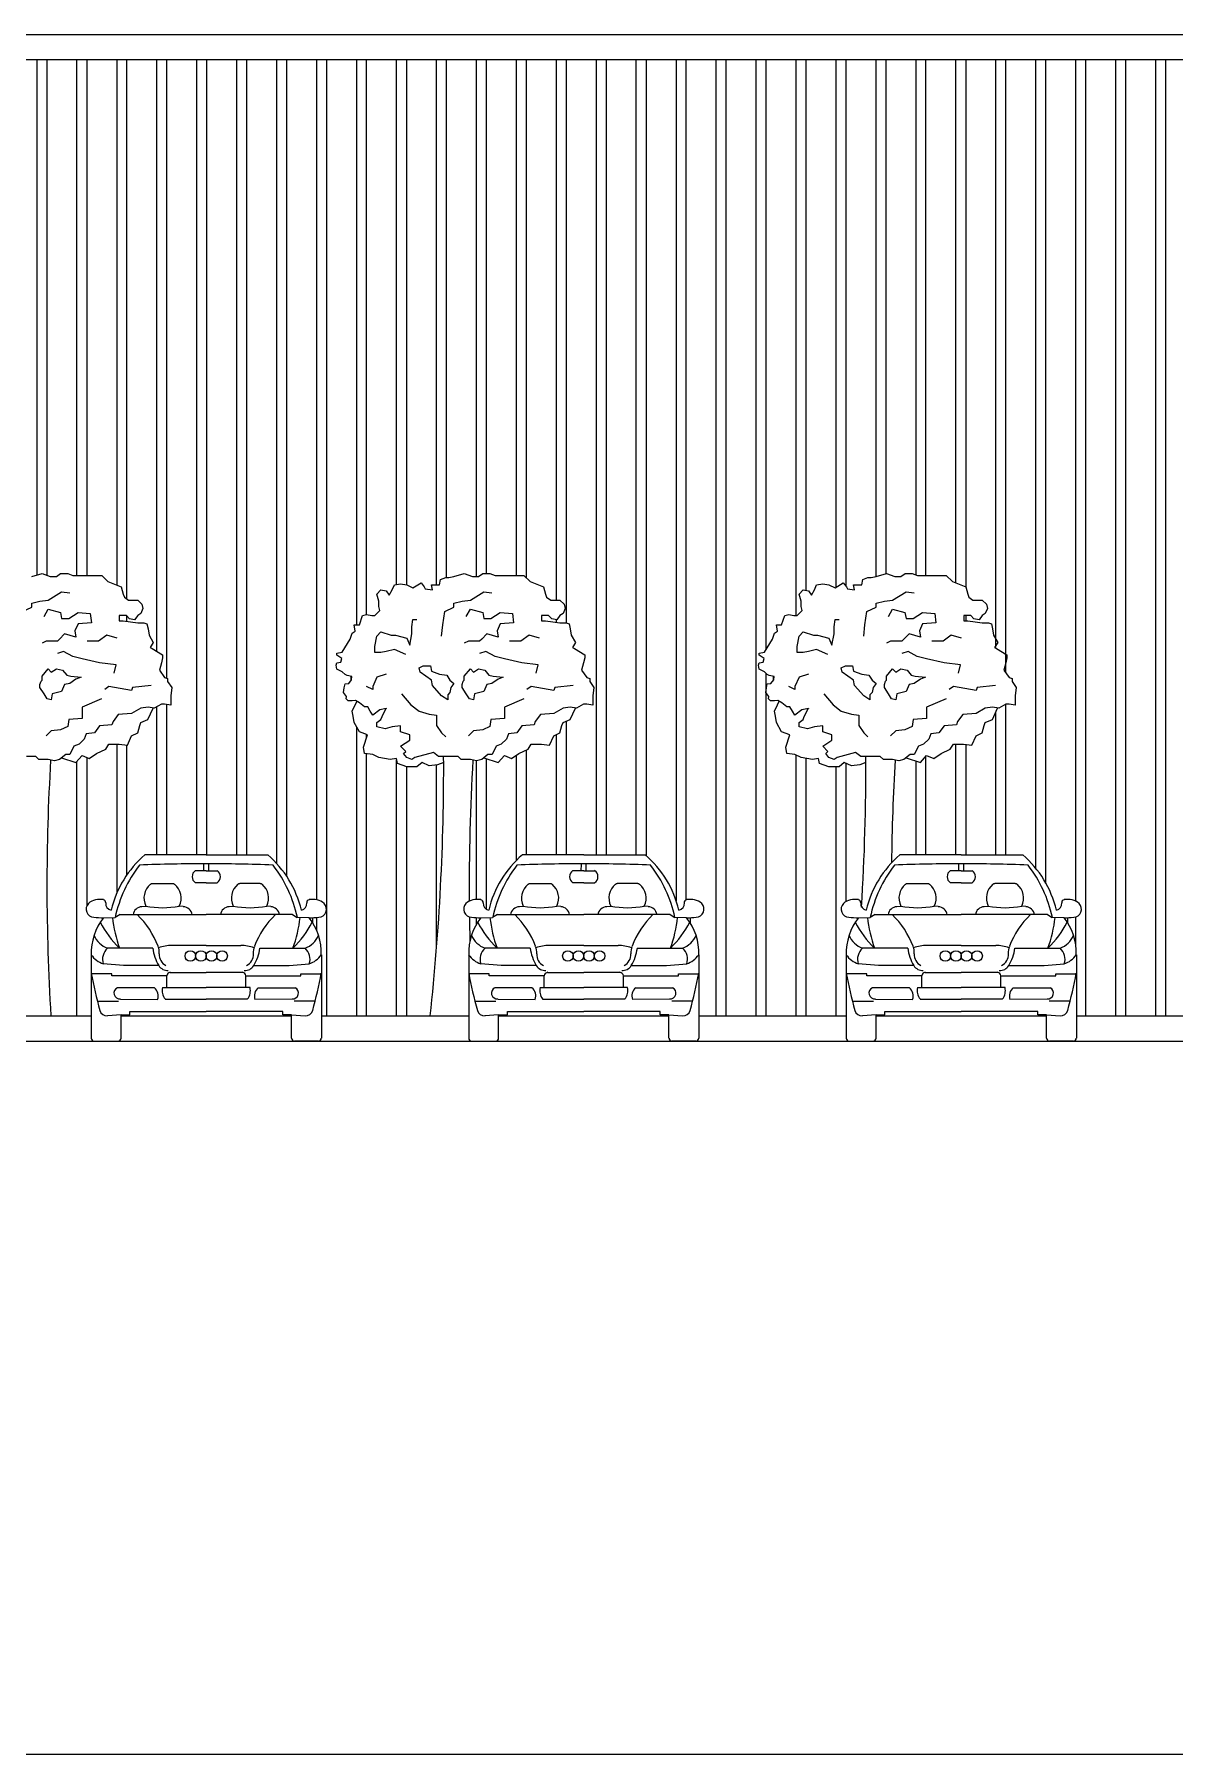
# Model space of a CAD drawing. Header units: inches. Extents: x 527079 to 698187, y -115864 to 63842.
# Drawn here: x 606227 to 615288, y 49203 to 62873 of the extents above; entities that cross this region are included whole.
import ezdxf

# ---------------------------------------------------------------- set-up
doc = ezdxf.new("R2010")
doc.units = ezdxf.units.IN
doc.header["$LTSCALE"] = 8
doc.header["$MEASUREMENT"] = 0
doc.layers.add('floor', color=177, linetype='Continuous')
doc.layers.add('walls', color=5, linetype='Continuous')

msp = doc.modelspace()

# ---------------------------------------------------------------- linework, layer by layer
at = {"layer": 'floor'}
for p, q in [((607592, 56353), (607104, 56353)), ((607592, 56353), (608081, 56353)), ((610592, 56353), (610104, 56353)), ((610592, 56353), (611081, 56353)), ((613592, 56353), (613104, 56353)), ((613592, 56353), (614081, 56353)), ((606678, 55559), (606678, 54896)), ((608507, 55559), (608507, 54896)), ((609678, 55559), (609678, 54896)), ((611507, 55559), (611507, 54896)), ((612678, 55559), (612678, 54896)), ((614507, 55559), (614507, 54896)), ((605507, 55073), (606678, 55073)), ((606916, 54896), (606916, 55082)), ((606916, 55073), (608269, 55073)), ((608269, 54896), (608269, 55082)), ((608507, 55073), (609678, 55073)), ((609916, 54896), (609916, 55082)), ((609916, 55073), (611269, 55073)), ((611269, 54896), (611269, 55082)), ((611507, 55073), (612678, 55073)), ((612916, 54896), (612916, 55082)), ((612916, 55073), (614269, 55073)), ((614269, 54896), (614269, 55082)), ((614507, 55073), (615678, 55073)), ((606701, 54873), (606892, 54873)), ((608483, 54873), (608293, 54873)), ((609701, 54873), (609892, 54873)), ((611483, 54873), (611293, 54873)), ((612701, 54873), (612892, 54873)), ((614483, 54873), (614293, 54873))]:
    msp.add_line(p, q, dxfattribs=at)
for points in [[(606206, 58564), (606287, 58589), (606353, 58564), (606369, 58564), (606402, 58564), (606435, 58589), (606492, 58589), (606533, 58573), (606598, 58573), (606664, 58573), (606704, 58573), (606762, 58573), (606811, 58524), (606917, 58483), (606933, 58425), (606942, 58401), (606974, 58376), (607048, 58376), (607081, 58344), (607089, 58311), (607072, 58270), (607048, 58254), (607023, 58221), (606982, 58229), (606958, 58254), (606901, 58254), (606901, 58213), (606933, 58213), (606991, 58205), (607048, 58197), (607097, 58197), (607121, 58188), (607130, 58148), (607138, 58099), (607171, 58041), (607146, 58000), (607162, 57992), (607244, 57943), (607244, 57919), (607236, 57878), (607220, 57821), (607260, 57763), (607285, 57755), (607285, 57731), (607318, 57682), (607310, 57616), (607310, 57567), (607310, 57543), (607260, 57551), (607236, 57551), (607179, 57518), (607130, 57526), (607072, 57518), (606999, 57477), (606892, 57469), (606852, 57412), (606843, 57387), (606745, 57379), (606704, 57322), (606639, 57314), (606623, 57273), (606582, 57232), (606541, 57216), (606508, 57150), (606475, 57150), (606426, 57110), (606385, 57101), (606336, 57110), (606263, 57110), (606238, 57134), (606165, 57134)], [(609479, 57087), (609430, 57069), (609365, 57061), (609307, 57086), (609266, 57053), (609185, 57053), (609111, 57078), (609103, 57119), (609054, 57110), (608964, 57127), (608915, 57151), (608849, 57159), (608841, 57208), (608874, 57307), (608809, 57331), (608768, 57405), (608759, 57454), (608751, 57494), (608776, 57544), (608791, 57573)], [(612834, 57087), (612786, 57069), (612720, 57061), (612663, 57086), (612622, 57053), (612540, 57053), (612467, 57078), (612458, 57119), (612409, 57110), (612319, 57127), (612270, 57151), (612205, 57159), (612197, 57208), (612229, 57307), (612164, 57331), (612123, 57405), (612115, 57454), (612107, 57494), (612131, 57544), (612146, 57573)], [(606443, 57124), (606557, 57086), (606606, 57143), (606663, 57119), (606721, 57159), (606794, 57192), (606819, 57233), (606900, 57233), (606966, 57225), (606999, 57298), (607048, 57323), (607064, 57380), (607072, 57405), (607129, 57429), (607170, 57519), (607171, 57520)], [(609799, 57124), (609912, 57086), (609962, 57143), (610019, 57119), (610076, 57159), (610150, 57192), (610174, 57233), (610256, 57233), (610321, 57225), (610354, 57298), (610403, 57323), (610419, 57380), (610428, 57405), (610485, 57429), (610526, 57519), (610526, 57520)], [(613154, 57124), (613268, 57086), (613317, 57143), (613374, 57119), (613432, 57159), (613505, 57192), (613530, 57233), (613611, 57233), (613677, 57225), (613710, 57298), (613759, 57323), (613775, 57380), (613783, 57405), (613840, 57429), (613881, 57519), (613882, 57520)]]:
    msp.add_lwpolyline(points, dxfattribs=at)
for points in [[(609023, 57517), (608971, 57504), (608971, 57504), (608915, 57464), (608894, 57494), (608875, 57528), (608849, 57528), (608811, 57561), (608779, 57580), (608753, 57577), (608721, 57577), (608705, 57593), (608708, 57612), (608683, 57644), (608689, 57680), (608695, 57712), (608724, 57715), (608747, 57744), (608750, 57769), (608711, 57779), (608695, 57785), (608673, 57807), (608631, 57827), (608625, 57859), (608631, 57878), (608663, 57884), (608670, 57913), (608631, 57939), (608631, 57955), (608673, 57964), (608735, 58066), (608751, 58115), (608776, 58131), (608768, 58180), (608809, 58180), (608833, 58254), (608866, 58262), (608907, 58254), (608931, 58254), (608972, 58295), (608964, 58327), (608964, 58368), (608948, 58425), (608980, 58458), (609021, 58450), (609046, 58417), (609070, 58458), (609087, 58499), (609136, 58507), (609185, 58499), (609234, 58475), (609299, 58515), (609324, 58483), (609332, 58466), (609389, 58458), (609381, 58499), (609430, 58499), (609447, 58499), (609455, 58540), (609496, 58556), (609520, 58556), (609561, 58564), (609643, 58589), (609708, 58564), (609725, 58564), (609757, 58564), (609790, 58589), (609847, 58589), (609888, 58573), (609954, 58573), (610019, 58573), (610060, 58573), (610117, 58573), (610166, 58524), (610273, 58483), (610289, 58425), (610297, 58401), (610330, 58376), (610403, 58376), (610436, 58344), (610444, 58311), (610428, 58270), (610403, 58254), (610379, 58221), (610338, 58229), (610313, 58254), (610256, 58254), (610256, 58213), (610289, 58213), (610346, 58205), (610403, 58197), (610452, 58197), (610477, 58188), (610485, 58148), (610493, 58099), (610526, 58041), (610502, 58000), (610518, 57992), (610600, 57943), (610600, 57919), (610591, 57878), (610575, 57821), (610616, 57763), (610641, 57755), (610641, 57731), (610673, 57682), (610665, 57616), (610665, 57567), (610665, 57543), (610616, 57551), (610591, 57551), (610534, 57518), (610485, 57526), (610428, 57518), (610354, 57477), (610248, 57469), (610207, 57412), (610199, 57387), (610101, 57379), (610060, 57322), (609994, 57314), (609978, 57273), (609937, 57232), (609896, 57216), (609864, 57150), (609831, 57150), (609782, 57110), (609741, 57101), (609692, 57110), (609618, 57110), (609594, 57134), (609520, 57134), (609438, 57134), (609398, 57167), (609250, 57126), (609226, 57110), (609185, 57126), (609160, 57159), (609177, 57175), (609136, 57216), (609209, 57265), (609209, 57306), (609136, 57330), (609136, 57379), (609070, 57371), (609013, 57355), (608948, 57371), (608948, 57404), (608980, 57428), (608989, 57453), (609021, 57518)], [(612379, 57517), (612326, 57504), (612326, 57504), (612270, 57464), (612250, 57494), (612230, 57528), (612205, 57528), (612166, 57561), (612134, 57580), (612109, 57577), (612077, 57577), (612061, 57593), (612064, 57612), (612038, 57644), (612045, 57680), (612051, 57712), (612080, 57715), (612102, 57744), (612105, 57769), (612067, 57779), (612051, 57785), (612029, 57807), (611987, 57827), (611981, 57859), (611987, 57878), (612019, 57884), (612025, 57913), (611987, 57939), (611987, 57955), (612029, 57964), (612091, 58066), (612107, 58115), (612132, 58131), (612123, 58180), (612164, 58180), (612189, 58254), (612221, 58262), (612262, 58254), (612287, 58254), (612328, 58295), (612320, 58327), (612320, 58368), (612303, 58425), (612336, 58458), (612377, 58450), (612401, 58417), (612426, 58458), (612442, 58499), (612491, 58507), (612540, 58499), (612589, 58475), (612655, 58515), (612679, 58483), (612688, 58466), (612745, 58458), (612737, 58499), (612786, 58499), (612802, 58499), (612810, 58540), (612851, 58556), (612876, 58556), (612917, 58564), (612998, 58589), (613064, 58564), (613080, 58564), (613113, 58564), (613146, 58589), (613203, 58589), (613244, 58573), (613309, 58573), (613375, 58573), (613415, 58573), (613473, 58573), (613522, 58524), (613628, 58483), (613644, 58425), (613653, 58401), (613685, 58376), (613759, 58376), (613792, 58344), (613800, 58311), (613783, 58270), (613759, 58254), (613734, 58221), (613693, 58229), (613669, 58254), (613612, 58254), (613612, 58213), (613644, 58213), (613702, 58205), (613759, 58197), (613808, 58197), (613832, 58188), (613841, 58148), (613849, 58099), (613882, 58041), (613857, 58000), (613873, 57992), (613955, 57943), (613955, 57919), (613947, 57878), (613931, 57821), (613972, 57763), (613996, 57755), (613996, 57731), (614029, 57682), (614021, 57616), (614021, 57567), (614021, 57543), (613972, 57551), (613947, 57551), (613890, 57518), (613841, 57526), (613783, 57518), (613710, 57477), (613604, 57469), (613563, 57412), (613554, 57387), (613456, 57379), (613415, 57322), (613350, 57314), (613334, 57273), (613293, 57232), (613252, 57216), (613219, 57150), (613186, 57150), (613137, 57110), (613097, 57101), (613047, 57110), (612974, 57110), (612949, 57134), (612876, 57134), (612794, 57134), (612753, 57167), (612606, 57126), (612581, 57110), (612540, 57126), (612516, 57159), (612532, 57175), (612491, 57216), (612565, 57265), (612565, 57306), (612491, 57330), (612491, 57379), (612426, 57371), (612369, 57355), (612303, 57371), (612303, 57404), (612336, 57428), (612344, 57453), (612377, 57518)]]:
    msp.add_lwpolyline(points, close=True, dxfattribs=at)
for centre, radius, start, end in [((607649, 55720), 835, 130.6959, 166.5743), ((607536, 55720), 835, 13.4257, 49.3041), ((610649, 55720), 835, 130.6959, 166.5743), ((610536, 55720), 835, 13.4257, 49.3041), ((613649, 55720), 835, 130.6959, 166.5743), ((613536, 55720), 835, 13.4257, 49.3041), ((606703, 55922), 65.2, 136.7558, 266.4468), ((606748, 55849), 150, 79.8953, 128.1966), ((606770, 55973), 23.3, 352.9972, 79.8953), ((606844, 55964), 50.9, 172.9972, 261.3731), ((608341, 55964), 50.9, 278.6269, 7.0028), ((608414, 55973), 23.3, 100.1047, 187.0028), ((608437, 55849), 150, 51.8034, 100.1047), ((608482, 55922), 65.2, 273.5532, 43.2442), ((609703, 55922), 65.2, 136.7558, 266.4468), ((609748, 55849), 150, 79.8953, 128.1966), ((609770, 55973), 23.3, 352.9972, 79.8953), ((609844, 55964), 50.9, 172.9972, 261.3731), ((611341, 55964), 50.9, 278.6269, 7.0028), ((611414, 55973), 23.3, 100.1047, 187.0028), ((611437, 55849), 150, 51.8034, 100.1047), ((611482, 55922), 65.2, 273.5532, 43.2442), ((612703, 55922), 65.2, 136.7558, 266.4468), ((612748, 55849), 150, 79.8953, 128.1966), ((612770, 55973), 23.3, 352.9972, 79.8953), ((612844, 55964), 50.9, 172.9972, 261.3731), ((614341, 55964), 50.9, 278.6269, 7.0028), ((614414, 55973), 23.3, 100.1047, 187.0028), ((614437, 55849), 150, 51.8034, 100.1047), ((614482, 55922), 65.2, 273.5532, 43.2442), ((607124, 55574), 446, 141.4951, 181.9889), ((608260, 80991), 25183, 266.4468, 266.6189), ((606925, 80991), 25183, 273.3811, 273.5532), ((608061, 55574), 446, 358.0111, 38.5049), ((610124, 55574), 446, 141.4951, 181.9889), ((626657, 56108), 16975, 180.8397, 181.4894), ((611260, 80991), 25183, 266.4468, 266.6189), ((609925, 80991), 25183, 273.3811, 273.5532), ((611061, 55574), 446, 358.0111, 38.5049), ((613124, 55574), 446, 141.4951, 181.9889), ((614260, 80991), 25183, 266.4468, 266.6189), ((612925, 80991), 25183, 273.3811, 273.5532), ((614061, 55574), 446, 358.0111, 38.5049), ((606701, 54896), 23.3, 180, 270), ((606892, 54896), 23.3, 270, 0), ((608293, 54896), 23.3, 180, 270), ((608483, 54896), 23.3, 270, 0), ((609701, 54896), 23.3, 180, 270), ((609892, 54896), 23.3, 270, 0), ((611293, 54896), 23.3, 180, 270), ((611483, 54896), 23.3, 270, 0), ((612701, 54896), 23.3, 180, 270), ((612892, 54896), 23.3, 270, 0), ((614293, 54896), 23.3, 180, 270), ((614483, 54896), 23.3, 270, 0)]:
    msp.add_arc(centre, radius, start, end, dxfattribs=at)
at = {"layer": 'walls', "color": 18, "true_color": 0x000000}
for p, q in [((552987, 62873), (653187, 62873)), ((552987, 62673), (653187, 62673)), ((606248, 58577), (606248, 62673)), ((606327, 58574), (606327, 62673)), ((606565, 58573), (606565, 62673)), ((606645, 58573), (606645, 62673)), ((606883, 58496), (606883, 62673)), ((606962, 58386), (606962, 62673)), ((607200, 57970), (607200, 62673)), ((607280, 57757), (607280, 62673)), ((607518, 56353), (607518, 62673)), ((607597, 56353), (607597, 62673)), ((607835, 56353), (607835, 62673)), ((607915, 56353), (607915, 62673)), ((608153, 56283), (608153, 62673)), ((608232, 56181), (608232, 62673)), ((608470, 55994), (608470, 62673)), ((608550, 55073), (608550, 62673)), ((608788, 58180), (608788, 62673)), ((608867, 58262), (608867, 62673)), ((609105, 58502), (609105, 62673)), ((609185, 58499), (609185, 62673)), ((609423, 58499), (609423, 62673)), ((609502, 58556), (609502, 62673)), ((609740, 58564), (609740, 62673)), ((609820, 58589), (609820, 62673)), ((610058, 58573), (610058, 62673)), ((610137, 58553), (610137, 62673)), ((610375, 58376), (610375, 62673)), ((610455, 58196), (610455, 62673)), ((610693, 56353), (610693, 62673)), ((610772, 56353), (610772, 62673)), ((611010, 56353), (611010, 62673)), ((611090, 56345), (611090, 62673)), ((611328, 55986), (611328, 62673)), ((611407, 55995), (611407, 62673)), ((611645, 55073), (611645, 62673)), ((611725, 55073), (611725, 62673)), ((611963, 55073), (611963, 62673)), ((612042, 57986), (612042, 62673)), ((612280, 58254), (612280, 62673)), ((612360, 58453), (612360, 62673)), ((612598, 58480), (612598, 62673)), ((612677, 58486), (612677, 62673)), ((612915, 58564), (612915, 62673)), ((612995, 58588), (612995, 62673)), ((613233, 58577), (613233, 62673)), ((613312, 58573), (613312, 62673)), ((613550, 58513), (613550, 62673)), ((613630, 58477), (613630, 62673)), ((613868, 57995), (613868, 62673)), ((613947, 57798), (613947, 62673)), ((614185, 56245), (614185, 62673)), ((614265, 56128), (614265, 62673)), ((614503, 55983), (614503, 62673)), ((614582, 55073), (614582, 62673)), ((614820, 55073), (614820, 62673)), ((614900, 55073), (614900, 62673)), ((615138, 55073), (615138, 62673)), ((615217, 55073), (615217, 62673)), ((606962, 58209), (606962, 58250)), ((613630, 58213), (613630, 58254)), ((610375, 58201), (610375, 58222)), ((608744, 57740), (608744, 57771)), ((612042, 55073), (612042, 57794)), ((612100, 57740), (612100, 57771)), ((608788, 57567), (608788, 57575)), ((613947, 56353), (613947, 57551)), ((607200, 56353), (607200, 57531)), ((607280, 56353), (607280, 57548)), ((610455, 56353), (610455, 57416)), ((613868, 56353), (613868, 57489)), ((608788, 55073), (608788, 57368)), ((608867, 57286), (608867, 57309)), ((610375, 56353), (610375, 57309)), ((606883, 56052), (606883, 57233)), ((606962, 56195), (606962, 57225)), ((608867, 55073), (608867, 57157)), ((610058, 56310), (610058, 57146)), ((610137, 56353), (610137, 57186)), ((612280, 55073), (612280, 57146)), ((613550, 56353), (613550, 57233)), ((613630, 56353), (613630, 57231)), ((606565, 55073), (606565, 57095)), ((606645, 55950), (606645, 57127)), ((609105, 55073), (609105, 57107)), ((609185, 55073), (609185, 57053)), ((609423, 55618), (609423, 57069)), ((609740, 55998), (609740, 57101)), ((609820, 55919), (609820, 57117)), ((612360, 55073), (612360, 57119)), ((612598, 55073), (612598, 57053)), ((612677, 55980), (612677, 57080)), ((613233, 56353), (613233, 57098)), ((613312, 56353), (613312, 57137)), ((607592, 56227), (607506, 56227)), ((607572, 56227), (607573, 56280)), ((607592, 56227), (607679, 56227)), ((607612, 56227), (607612, 56280)), ((610592, 56227), (610506, 56227)), ((610572, 56227), (610573, 56280)), ((610592, 56227), (610679, 56227)), ((610612, 56227), (610612, 56280)), ((613592, 56227), (613506, 56227)), ((613572, 56227), (613573, 56280)), ((613592, 56227), (613679, 56227)), ((613612, 56227), (613612, 56280)), ((607164, 56124), (607326, 56124)), ((607592, 56130), (607506, 56130)), ((607592, 56130), (607679, 56130)), ((608021, 56124), (607859, 56124)), ((610164, 56124), (610326, 56124)), ((610592, 56130), (610506, 56130)), ((610592, 56130), (610679, 56130)), ((611021, 56124), (610859, 56124)), ((613164, 56124), (613326, 56124)), ((613592, 56130), (613506, 56130)), ((613592, 56130), (613679, 56130)), ((614021, 56124), (613859, 56124)), ((607080, 55941), (607112, 55946)), ((607410, 55941), (607378, 55946)), ((607775, 55941), (607807, 55946)), ((608105, 55941), (608073, 55946)), ((610080, 55941), (610112, 55946)), ((610410, 55941), (610378, 55946)), ((610775, 55941), (610807, 55946)), ((611105, 55941), (611073, 55946)), ((613080, 55941), (613112, 55946)), ((613410, 55941), (613378, 55946)), ((613775, 55941), (613807, 55946)), ((614105, 55941), (614073, 55946)), ((606775, 55852), (606868, 55856)), ((606907, 55878), (606868, 55856)), ((606907, 55878), (607592, 55878)), ((608278, 55878), (607592, 55878)), ((608278, 55878), (608316, 55856)), ((608410, 55852), (608316, 55856)), ((608440, 55810), (608440, 55854)), ((608470, 55752), (608470, 55856)), ((609740, 55802), (609740, 55854)), ((609775, 55852), (609868, 55856)), ((609907, 55878), (609868, 55856)), ((609907, 55878), (610592, 55878)), ((611278, 55878), (610592, 55878)), ((611278, 55878), (611316, 55856)), ((611410, 55852), (611316, 55856)), ((611440, 55810), (611440, 55854)), ((612775, 55852), (612868, 55856)), ((612907, 55878), (612868, 55856)), ((612907, 55878), (613592, 55878)), ((614278, 55878), (613592, 55878)), ((614278, 55878), (614316, 55856)), ((614410, 55852), (614316, 55856)), ((614440, 55810), (614440, 55854)), ((614503, 55636), (614503, 55860)), ((607167, 55611), (606807, 55611)), ((607592, 55633), (607318, 55633)), ((607592, 55633), (607867, 55633)), ((608018, 55611), (608377, 55611)), ((610167, 55611), (609807, 55611)), ((610592, 55633), (610318, 55633)), ((610592, 55633), (610867, 55633)), ((611018, 55611), (611377, 55611)), ((613167, 55611), (612807, 55611)), ((613592, 55633), (613318, 55633)), ((613592, 55633), (613867, 55633)), ((614018, 55611), (614377, 55611)), ((606841, 55407), (606678, 55407)), ((606935, 55473), (606774, 55486)), ((606841, 55390), (606841, 55407)), ((607278, 55390), (606841, 55390)), ((607215, 55473), (606935, 55473)), ((607278, 55298), (607278, 55390)), ((607305, 55419), (607592, 55419)), ((607880, 55419), (607592, 55419)), ((607907, 55298), (607907, 55390)), ((607907, 55390), (608344, 55390)), ((607970, 55473), (608250, 55473)), ((608250, 55473), (608411, 55486)), ((608344, 55390), (608344, 55407)), ((608344, 55407), (608507, 55407)), ((609841, 55407), (609678, 55407)), ((609935, 55473), (609774, 55486)), ((609841, 55390), (609841, 55407)), ((610278, 55390), (609841, 55390)), ((610215, 55473), (609935, 55473)), ((610278, 55298), (610278, 55390)), ((610305, 55419), (610592, 55419)), ((610880, 55419), (610592, 55419)), ((610907, 55298), (610907, 55390)), ((610907, 55390), (611344, 55390)), ((610970, 55473), (611250, 55473)), ((611250, 55473), (611411, 55486)), ((611344, 55390), (611344, 55407)), ((611344, 55407), (611507, 55407)), ((612841, 55407), (612678, 55407)), ((612935, 55473), (612774, 55486)), ((612841, 55390), (612841, 55407)), ((613278, 55390), (612841, 55390)), ((613215, 55473), (612935, 55473)), ((613278, 55298), (613278, 55390)), ((613305, 55419), (613592, 55419)), ((613880, 55419), (613592, 55419)), ((613907, 55298), (613907, 55390)), ((613907, 55390), (614344, 55390)), ((613970, 55473), (614250, 55473)), ((614250, 55473), (614411, 55486)), ((614344, 55390), (614344, 55407)), ((614344, 55407), (614507, 55407)), ((607180, 55296), (606887, 55296)), ((607244, 55298), (607592, 55298)), ((607940, 55298), (607592, 55298)), ((608005, 55296), (608298, 55296)), ((610180, 55296), (609887, 55296)), ((610244, 55298), (610592, 55298)), ((610940, 55298), (610592, 55298)), ((611005, 55296), (611298, 55296)), ((613180, 55296), (612887, 55296)), ((613244, 55298), (613592, 55298)), ((613940, 55298), (613592, 55298)), ((614005, 55296), (614298, 55296)), ((606726, 55191), (606894, 55191)), ((606911, 55207), (607206, 55204)), ((606985, 55108), (607592, 55108)), ((606985, 55082), (606985, 55108)), ((607265, 55207), (607592, 55207)), ((607920, 55207), (607592, 55207)), ((608200, 55108), (607592, 55108)), ((608274, 55207), (607979, 55204)), ((608200, 55082), (608200, 55108)), ((608458, 55191), (608291, 55191)), ((609726, 55191), (609894, 55191)), ((609911, 55207), (610206, 55204)), ((609985, 55108), (610592, 55108)), ((609985, 55082), (609985, 55108)), ((610265, 55207), (610592, 55207)), ((610920, 55207), (610592, 55207)), ((611200, 55108), (610592, 55108)), ((611274, 55207), (610979, 55204)), ((611200, 55082), (611200, 55108)), ((611458, 55191), (611291, 55191)), ((612726, 55191), (612894, 55191)), ((612911, 55207), (613206, 55204)), ((612985, 55108), (613592, 55108)), ((612985, 55082), (612985, 55108)), ((613265, 55207), (613592, 55207)), ((613920, 55207), (613592, 55207)), ((614200, 55108), (613592, 55108)), ((614274, 55207), (613979, 55204)), ((614200, 55082), (614200, 55108)), ((614458, 55191), (614291, 55191)), ((606916, 55082), (606807, 55073)), ((606916, 55082), (606985, 55082)), ((608269, 55082), (608200, 55082)), ((608269, 55082), (608377, 55073)), ((609916, 55082), (609807, 55073)), ((609916, 55082), (609985, 55082)), ((611269, 55082), (611200, 55082)), ((611269, 55082), (611377, 55073)), ((612916, 55082), (612807, 55073)), ((612916, 55082), (612985, 55082)), ((614269, 55082), (614200, 55082)), ((614269, 55082), (614377, 55073)), ((527079, 54873), (698187, 54873))]:
    msp.add_line(p, q, dxfattribs=at)
at = {"layer": 'walls'}
msp.add_line((698187, 49203), (532987, 49203), dxfattribs=at)
at = {"layer": 'walls', "color": 18, "true_color": 0x000000}
for points in [[(606107, 58091), (606115, 58181), (606132, 58287), (606205, 58320), (606205, 58353), (606271, 58369), (606336, 58377), (606442, 58443), (606508, 58434)], [(609463, 58091), (609471, 58181), (609487, 58287), (609561, 58320), (609561, 58353), (609626, 58369), (609692, 58377), (609798, 58443), (609863, 58434)], [(612818, 58091), (612826, 58181), (612843, 58287), (612916, 58320), (612916, 58353), (612982, 58369), (613047, 58377), (613154, 58443), (613219, 58434)], [(606303, 58246), (606336, 58304), (606434, 58279), (606442, 58230), (606500, 58230), (606573, 58279), (606671, 58271), (606680, 58197), (606573, 58189), (606549, 58132), (606557, 58083), (606467, 58108), (606426, 58067), (606410, 58050), (606320, 58050), (606287, 58034)], [(609659, 58246), (609692, 58304), (609790, 58279), (609798, 58230), (609855, 58230), (609929, 58279), (610027, 58271), (610035, 58197), (609929, 58189), (609904, 58132), (609912, 58083), (609823, 58108), (609782, 58067), (609765, 58050), (609675, 58050), (609643, 58034)], [(613014, 58246), (613047, 58304), (613145, 58279), (613154, 58230), (613211, 58230), (613284, 58279), (613382, 58271), (613391, 58197), (613284, 58189), (613260, 58132), (613268, 58083), (613178, 58108), (613137, 58067), (613121, 58050), (613031, 58050), (612998, 58034)], [(606884, 58075), (606802, 58099), (606737, 58050), (606647, 58050)], [(609177, 57944), (609087, 57985), (609021, 57969), (608980, 57960), (608931, 57960), (608931, 58009), (608948, 58091), (608980, 58124), (609062, 58099), (609095, 58099), (609185, 58075), (609209, 58018), (609226, 58108), (609226, 58165), (609234, 58222), (609266, 58222)], [(610240, 58075), (610158, 58099), (610092, 58050), (610002, 58050)], [(612532, 57944), (612442, 57985), (612377, 57969), (612336, 57960), (612287, 57960), (612287, 58009), (612303, 58091), (612336, 58124), (612418, 58099), (612450, 58099), (612540, 58075), (612565, 58018), (612581, 58108), (612581, 58165), (612589, 58222), (612622, 58222)], [(613595, 58075), (613513, 58099), (613448, 58050), (613358, 58050)], [(606860, 57797), (606876, 57862), (606745, 57879), (606606, 57911), (606532, 57928), (606459, 57969), (606410, 57952)], [(610215, 57797), (610231, 57862), (610101, 57879), (609962, 57911), (609888, 57928), (609814, 57969), (609765, 57952)], [(613571, 57797), (613587, 57862), (613456, 57879), (613317, 57911), (613243, 57928), (613170, 57969), (613121, 57952)], [(607154, 57699), (607007, 57682), (606999, 57658), (606819, 57691), (606786, 57666)], [(609021, 57789), (608948, 57764), (608915, 57691), (608915, 57666), (608866, 57691)], [(610509, 57699), (610362, 57682), (610354, 57658), (610174, 57691), (610141, 57666)], [(612377, 57789), (612303, 57764), (612270, 57691), (612270, 57666), (612221, 57691)], [(613865, 57699), (613718, 57682), (613710, 57658), (613530, 57691), (613497, 57666)], [(606761, 57593), (606606, 57527), (606606, 57437), (606500, 57429), (606492, 57372), (606434, 57347), (606361, 57339), (606320, 57298)], [(609144, 57633), (609217, 57544), (609283, 57494), (609365, 57470), (609422, 57462), (609422, 57380), (609463, 57323), (609495, 57290)], [(610117, 57593), (609962, 57527), (609962, 57437), (609855, 57429), (609847, 57372), (609790, 57347), (609716, 57339), (609675, 57298)], [(612499, 57633), (612573, 57544), (612638, 57494), (612720, 57470), (612777, 57462), (612777, 57380), (612818, 57323), (612851, 57290)], [(613472, 57593), (613317, 57527), (613317, 57437), (613211, 57429), (613203, 57372), (613145, 57347), (613072, 57339), (613031, 57298)]]:
    msp.add_lwpolyline(points, dxfattribs=at)
for points in [[(606287, 57740), (606287, 57772), (606336, 57830), (606361, 57805), (606402, 57830), (606451, 57821), (606483, 57781), (606516, 57772), (606598, 57764), (606557, 57748), (606508, 57715), (606467, 57707), (606442, 57650), (606369, 57633), (606361, 57584), (606328, 57593), (606303, 57633), (606271, 57682), (606271, 57707), (606279, 57732)], [(609463, 57617), (609389, 57699), (609381, 57740), (609291, 57805), (609283, 57838), (609316, 57854), (609373, 57854), (609381, 57813), (609446, 57789), (609504, 57781), (609528, 57740), (609561, 57715), (609536, 57682), (609528, 57642), (609512, 57625), (609512, 57584)], [(609643, 57740), (609643, 57772), (609692, 57830), (609716, 57805), (609757, 57830), (609806, 57821), (609839, 57781), (609872, 57772), (609953, 57764), (609912, 57748), (609863, 57715), (609823, 57707), (609798, 57650), (609724, 57633), (609716, 57584), (609684, 57593), (609659, 57633), (609626, 57682), (609626, 57707), (609634, 57732)], [(612818, 57617), (612745, 57699), (612736, 57740), (612647, 57805), (612638, 57838), (612671, 57854), (612728, 57854), (612736, 57813), (612802, 57789), (612859, 57781), (612884, 57740), (612916, 57715), (612892, 57682), (612884, 57642), (612867, 57625), (612867, 57584)], [(612998, 57740), (612998, 57772), (613047, 57830), (613072, 57805), (613113, 57830), (613162, 57821), (613194, 57781), (613227, 57772), (613309, 57764), (613268, 57748), (613219, 57715), (613178, 57707), (613154, 57650), (613080, 57633), (613072, 57584), (613039, 57593), (613014, 57633), (612982, 57682), (612982, 57707), (612990, 57732)]]:
    msp.add_lwpolyline(points, close=True, dxfattribs=at)
for centre in [(607466, 55549), (607550, 55549), (607634, 55549), (607718, 55549), (610466, 55549), (610550, 55549), (610634, 55549), (610718, 55549), (613466, 55549), (613550, 55549), (613634, 55549), (613718, 55549)]:
    msp.add_circle(centre, 42, dxfattribs=at)
for centre, radius, start, end in [((623301, 56108), 16975, 176.6289, 183.4974), ((591294, 57046), 18185, 353.7689, 0.2761), ((626657, 56108), 16975, 176.6289, 180.4226), ((594649, 57046), 18185, 356.5046, 0.2761), ((630012, 56108), 16975, 176.6289, 179.3879), ((607894, 55631), 1050, 142.4828, 167.6297), ((607508, 46179), 10102, 89.5221, 92.5361), ((607538, 56179), 58.2, 123.1085, 236.8915), ((607677, 46179), 10102, 87.4639, 90.4779), ((607647, 56179), 58.2, 303.1085, 56.8915), ((607291, 55631), 1050, 12.3703, 37.5172), ((610894, 55631), 1050, 142.4828, 167.6297), ((610508, 46179), 10102, 89.5221, 92.5361), ((610538, 56179), 58.2, 123.1085, 236.8915), ((610677, 46179), 10102, 87.4639, 90.4779), ((610647, 56179), 58.2, 303.1085, 56.8915), ((610291, 55631), 1050, 12.3703, 37.5172), ((613894, 55631), 1050, 142.4828, 167.6297), ((613508, 46179), 10102, 89.5221, 92.5361), ((613538, 56179), 58.2, 123.1085, 236.8915), ((613677, 46179), 10102, 87.4639, 90.4779), ((613647, 56179), 58.2, 303.1085, 56.8915), ((613291, 55631), 1050, 12.3703, 37.5172), ((607238, 56009), 141, 128.9422, 206.6514), ((607164, 56100), 23.3, 90, 128.9422), ((607326, 56100), 23.3, 51.0578, 90), ((607252, 56009), 141, 333.3486, 51.0578), ((607933, 56009), 141, 128.9422, 206.6514), ((607859, 56100), 23.3, 90, 128.9422), ((608021, 56100), 23.3, 51.0578, 90), ((607947, 56009), 141, 333.3486, 51.0578), ((610238, 56009), 141, 128.9422, 206.6514), ((610164, 56100), 23.3, 90, 128.9422), ((610326, 56100), 23.3, 51.0578, 90), ((610252, 56009), 141, 333.3486, 51.0578), ((610933, 56009), 141, 128.9422, 206.6514), ((610859, 56100), 23.3, 90, 128.9422), ((611021, 56100), 23.3, 51.0578, 90), ((610947, 56009), 141, 333.3486, 51.0578), ((613238, 56009), 141, 128.9422, 206.6514), ((613164, 56100), 23.3, 90, 128.9422), ((613326, 56100), 23.3, 51.0578, 90), ((613252, 56009), 141, 333.3486, 51.0578), ((613933, 56009), 141, 128.9422, 206.6514), ((613859, 56100), 23.3, 90, 128.9422), ((614021, 56100), 23.3, 51.0578, 90), ((613947, 56009), 141, 333.3486, 51.0578), ((607084, 55866), 74.7, 92.8625, 170.729), ((607245, 56662), 729, 259.4715, 280.5285), ((607406, 55866), 74.7, 9.271, 87.1375), ((607778, 55866), 74.7, 92.8625, 170.729), ((607940, 56662), 729, 259.4715, 280.5285), ((608101, 55866), 74.7, 9.271, 87.1375), ((610084, 55866), 74.7, 92.8625, 170.729), ((610245, 56662), 729, 259.4715, 280.5285), ((610406, 55866), 74.7, 9.271, 87.1375), ((610778, 55866), 74.7, 92.8625, 170.729), ((610940, 56662), 729, 259.4715, 280.5285), ((611101, 55866), 74.7, 9.271, 87.1375), ((613084, 55866), 74.7, 92.8625, 170.729), ((613245, 56662), 729, 259.4715, 280.5285), ((613406, 55866), 74.7, 9.271, 87.1375), ((613778, 55866), 74.7, 92.8625, 170.729), ((613940, 56662), 729, 259.4715, 280.5285), ((614101, 55866), 74.7, 9.271, 87.1375), ((607406, 56145), 733, 206.4723, 226.6795), ((607876, 55965), 1035, 186.108, 200.0117), ((606568, 55385), 685, 20.5761, 46.0446), ((608617, 55385), 685, 133.9554, 159.4239), ((607309, 55965), 1035, 339.9883, 353.892), ((607778, 56145), 733, 313.3205, 333.5277), ((610406, 56145), 733, 206.4723, 226.6795), ((610876, 55965), 1035, 186.108, 200.0117), ((609568, 55385), 685, 20.5761, 46.0446), ((611617, 55385), 685, 133.9554, 159.4239), ((610309, 55965), 1035, 339.9883, 353.892), ((610778, 56145), 733, 313.3205, 333.5277), ((613406, 56145), 733, 206.4723, 226.6795), ((613876, 55965), 1035, 186.108, 200.0117), ((612568, 55385), 685, 20.5761, 46.0446), ((614617, 55385), 685, 133.9554, 159.4239), ((613309, 55965), 1035, 339.9883, 353.892), ((613778, 56145), 733, 313.3205, 333.5277), ((606871, 55785), 185, 202.4698, 249.9213), ((608314, 55785), 185, 290.0787, 337.5302), ((609871, 55785), 185, 202.4698, 249.9213), ((611314, 55785), 185, 290.0787, 337.5302), ((612871, 55785), 185, 202.4698, 249.9213), ((614314, 55785), 185, 290.0787, 337.5302), ((606846, 55681), 208, 215.9225, 249.7076), ((606885, 55524), 117, 131.471, 198.8673), ((607523, 55657), 359, 187.3658, 210.8848), ((607072, 55574), 147, 357.1911, 20.5761), ((607343, 55177), 457, 93.1675, 106.5904), ((607319, 55562), 101, 177.1911, 242.0715), ((607841, 55177), 457, 73.4096, 86.8325), ((607866, 55562), 101, 297.9285, 2.8089), ((608113, 55574), 147, 159.4239, 182.8089), ((607662, 55657), 359, 329.1152, 352.6342), ((608300, 55524), 117, 341.1327, 48.529), ((608338, 55681), 208, 290.2924, 324.0775), ((609846, 55681), 208, 215.9225, 249.7076), ((609885, 55524), 117, 131.471, 198.8673), ((610523, 55657), 359, 187.3658, 210.8848), ((610072, 55574), 147, 357.1911, 20.5761), ((610343, 55177), 457, 93.1675, 106.5904), ((610319, 55562), 101, 177.1911, 242.0715), ((610841, 55177), 457, 73.4096, 86.8325), ((610866, 55562), 101, 297.9285, 2.8089), ((611113, 55574), 147, 159.4239, 182.8089), ((610662, 55657), 359, 329.1152, 352.6342), ((611300, 55524), 117, 341.1327, 48.529), ((611338, 55681), 208, 290.2924, 324.0775), ((612846, 55681), 208, 215.9225, 249.7076), ((612885, 55524), 117, 131.471, 198.8673), ((613523, 55657), 359, 187.3658, 210.8848), ((613072, 55574), 147, 357.1911, 20.5761), ((613343, 55177), 457, 93.1675, 106.5904), ((613319, 55562), 101, 177.1911, 242.0715), ((613841, 55177), 457, 73.4096, 86.8325), ((613866, 55562), 101, 297.9285, 2.8089), ((614113, 55574), 147, 159.4239, 182.8089), ((613662, 55657), 359, 329.1152, 352.6342), ((614300, 55524), 117, 341.1327, 48.529), ((614338, 55681), 208, 290.2924, 324.0775), ((609904, 56002), 3279, 190.3602, 195.6839), ((607284, 55514), 80.1, 210.8848, 274.8869), ((607310, 55388), 32.1, 97.8477, 175.8295), ((607875, 55388), 32.1, 4.1705, 82.1523), ((607901, 55514), 80.1, 265.1131, 329.1152), ((605281, 56002), 3279, 344.3161, 349.6398), ((612904, 56002), 3279, 190.3602, 195.6839), ((610284, 55514), 80.1, 210.8848, 274.8869), ((610310, 55388), 32.1, 97.8477, 175.8295), ((610875, 55388), 32.1, 4.1705, 82.1523), ((610901, 55514), 80.1, 265.1131, 329.1152), ((608281, 56002), 3279, 344.3161, 349.6398), ((615904, 56002), 3279, 190.3602, 195.6839), ((613284, 55514), 80.1, 210.8848, 274.8869), ((613310, 55388), 32.1, 97.8477, 175.8295), ((613875, 55388), 32.1, 4.1705, 82.1523), ((613901, 55514), 80.1, 265.1131, 329.1152), ((611281, 56002), 3279, 344.3161, 349.6398), ((606905, 55254), 46.4, 113.7991, 276.518), ((607130, 55232), 80.7, 339.3058, 51.9875), ((607345, 55273), 103, 166.084, 219.2288), ((607840, 55273), 103, 320.7712, 13.916), ((608055, 55232), 80.7, 128.0125, 200.6942), ((608279, 55254), 46.4, 263.482, 66.2009), ((609905, 55254), 46.4, 113.7991, 276.518), ((610130, 55232), 80.7, 339.3058, 51.9875), ((610345, 55273), 103, 166.084, 219.2288), ((610840, 55273), 103, 320.7712, 13.916), ((611055, 55232), 80.7, 128.0125, 200.6942), ((611279, 55254), 46.4, 263.482, 66.2009), ((612905, 55254), 46.4, 113.7991, 276.518), ((613130, 55232), 80.7, 339.3058, 51.9875), ((613345, 55273), 103, 166.084, 219.2288), ((613840, 55273), 103, 320.7712, 13.916), ((614055, 55232), 80.7, 128.0125, 200.6942), ((614279, 55254), 46.4, 263.482, 66.2009), ((606803, 55131), 58.3, 195.6839, 274.5821), ((608382, 55131), 58.3, 265.4179, 344.3161), ((609803, 55131), 58.3, 195.6839, 274.5821), ((611382, 55131), 58.3, 265.4179, 344.3161), ((612803, 55131), 58.3, 195.6839, 274.5821), ((614382, 55131), 58.3, 265.4179, 344.3161)]:
    msp.add_arc(centre, radius, start, end, dxfattribs=at)

doc.saveas('drawing.dxf')
